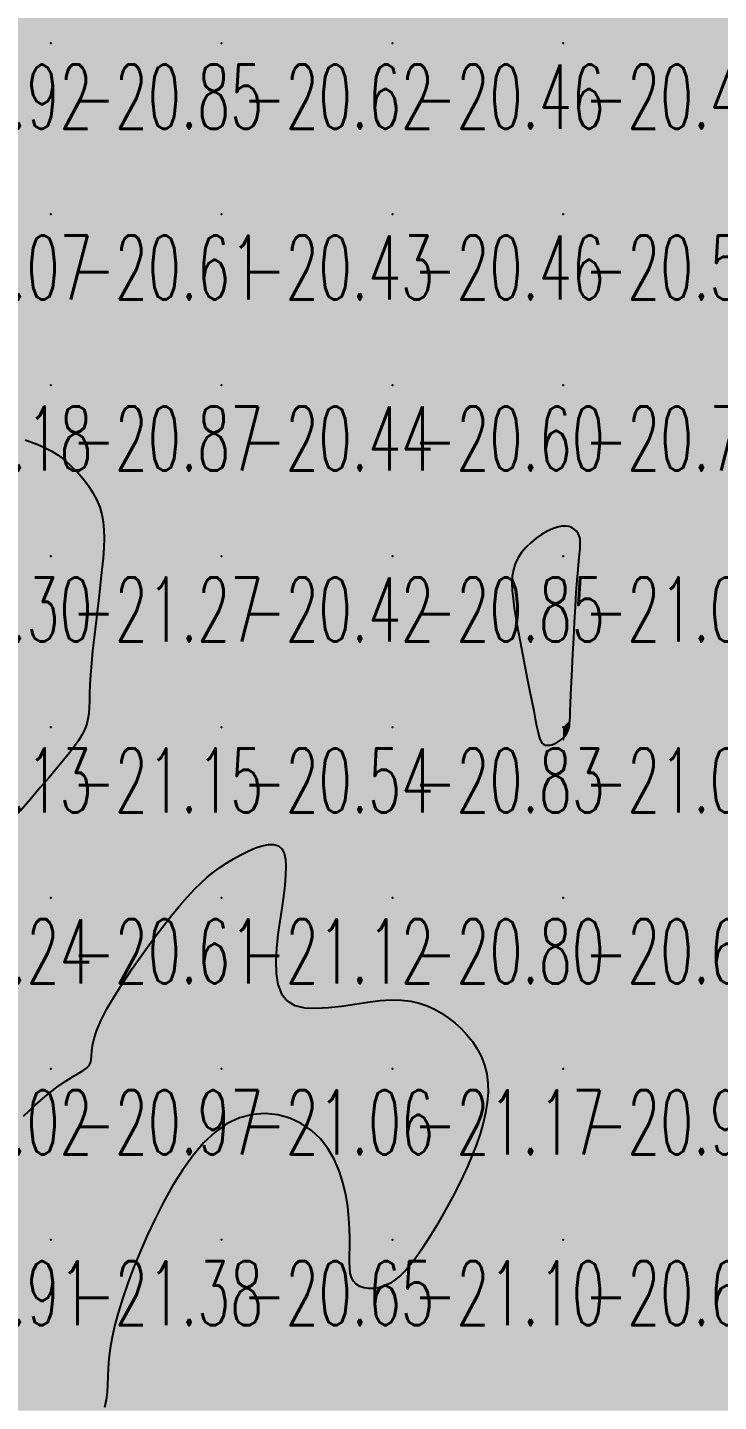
# Model space of a CAD drawing. Header units: millimetres. Extents: x 88261 to 90953, y 390274 to 392322.
# Drawn here: x 89158.9 to 89199.3, y 391157.8 to 391238.2 of the extents above; entities that cross this region are included whole.
import ezdxf
from ezdxf.enums import TextEntityAlignment as Align

# ---------------------------------------------------------------- set-up
doc = ezdxf.new("R2010")
doc.units = ezdxf.units.MM
doc.header["$LTSCALE"] = 25
for name, color, linetype in [('CN_03_00', 7, 'Continuous'), ('COTEAlt', 7, 'Continuous'), ('TN_COLORIAGE', 7, 'Continuous')]:
    doc.layers.add(name, color=color, linetype=linetype)
doc.styles.add('Simplex 1.0', font='Simplex.shx', dxfattribs={"width": 0.99, "height": 2.5})
doc.styles.get("Standard").update_dxf_attribs({"font": 'times.ttf'})

# ---------------------------------------------------------------- blocks, each defined once
blk = doc.blocks.new('COTE')
at = {"color": 0}
blk.add_point((0, 0), dxfattribs=at)
at = {"layer": 'COTEAlt'}
blk.add_attdef('ALT', text='', height=3.75, dxfattribs=at).set_placement((1.25, -1.25), align=Align.TOP_LEFT)

msp = doc.modelspace()

# ---------------------------------------------------------------- linework, layer by layer
at = {"layer": 'CN_03_00', "elevation": -21, "flags": 128}
for points in [[(89158.75, 391214.033), (89159.116, 391213.906), (89159.494, 391213.764), (89159.882, 391213.596), (89160.276, 391213.39), (89160.672, 391213.137), (89161.063, 391212.84), (89161.443, 391212.506), (89161.806, 391212.142), (89162.143, 391211.755), (89162.45, 391211.35), (89162.717, 391210.936), (89162.94, 391210.517), (89163.113, 391210.099), (89163.238, 391209.675), (89163.32, 391209.235), (89163.364, 391208.769), (89163.374, 391208.268), (89163.355, 391207.722), (89163.311, 391207.122), (89163.246, 391206.459), (89163.166, 391205.728), (89163.075, 391204.944), (89162.977, 391204.128), (89162.879, 391203.3), (89162.784, 391202.482), (89162.698, 391201.694), (89162.625, 391200.956), (89162.571, 391200.288), (89162.539, 391199.707), (89162.521, 391199.204), (89162.509, 391198.767), (89162.495, 391198.383), (89162.47, 391198.038), (89162.426, 391197.721), (89162.354, 391197.418), (89162.246, 391197.117), (89162.093, 391196.804), (89161.894, 391196.474), (89161.647, 391196.117), (89161.351, 391195.728), (89161.003, 391195.298), (89160.602, 391194.822), (89160.147, 391194.291), (89159.636, 391193.699), (89159.071, 391193.041), (89158.46, 391192.318)], [(89158.648, 391174.471), (89159.376, 391175.161), (89160.028, 391175.721), (89160.599, 391176.163), (89161.094, 391176.507), (89161.514, 391176.772), (89161.86, 391176.978), (89162.137, 391177.143), (89162.345, 391177.288), (89162.488, 391177.431), (89162.57, 391177.59), (89162.61, 391177.778), (89162.63, 391178.005), (89162.652, 391178.28), (89162.697, 391178.615), (89162.787, 391179.021), (89162.944, 391179.506), (89163.19, 391180.082), (89163.538, 391180.754), (89163.977, 391181.501), (89164.484, 391182.301), (89165.039, 391183.127), (89165.621, 391183.956), (89166.21, 391184.761), (89166.784, 391185.52), (89167.323, 391186.206), (89167.812, 391186.802), (89168.255, 391187.313), (89168.663, 391187.751), (89169.046, 391188.128), (89169.415, 391188.457), (89169.779, 391188.75), (89170.151, 391189.019), (89170.538, 391189.275), (89170.95, 391189.527), (89171.376, 391189.767), (89171.806, 391189.983), (89172.226, 391190.164), (89172.625, 391190.297), (89172.991, 391190.37), (89173.311, 391190.372), (89173.575, 391190.29), (89173.771, 391190.116), (89173.906, 391189.851), (89173.984, 391189.501), (89174.013, 391189.071), (89174, 391188.564), (89173.951, 391187.987), (89173.873, 391187.343), (89173.773, 391186.639), (89173.66, 391185.882), (89173.552, 391185.094), (89173.467, 391184.304), (89173.425, 391183.536), (89173.447, 391182.817), (89173.55, 391182.174), (89173.756, 391181.634), (89174.083, 391181.221), (89174.544, 391180.955), (89175.12, 391180.818), (89175.784, 391180.783), (89176.512, 391180.824), (89177.276, 391180.916), (89178.051, 391181.033), (89178.81, 391181.147), (89179.528, 391181.233), (89180.184, 391181.27), (89180.78, 391181.255), (89181.324, 391181.192), (89181.822, 391181.082), (89182.283, 391180.929), (89182.715, 391180.734), (89183.123, 391180.501), (89183.517, 391180.232), (89183.901, 391179.93), (89184.271, 391179.596), (89184.619, 391179.23), (89184.937, 391178.833), (89185.22, 391178.405), (89185.459, 391177.949), (89185.647, 391177.464), (89185.777, 391176.951), (89185.844, 391176.412), (89185.851, 391175.85), (89185.803, 391175.267), (89185.706, 391174.669), (89185.565, 391174.059), (89185.385, 391173.439), (89185.172, 391172.815), (89184.93, 391172.19), (89184.666, 391171.566), (89184.383, 391170.949), (89184.085, 391170.34), (89183.776, 391169.744), (89183.46, 391169.163), (89183.142, 391168.601), (89182.825, 391168.062), (89182.513, 391167.548), (89182.209, 391167.063), (89181.912, 391166.61), (89181.62, 391166.191), (89181.329, 391165.81), (89181.037, 391165.468), (89180.742, 391165.17), (89180.441, 391164.917), (89180.132, 391164.713), (89179.813, 391164.559), (89179.492, 391164.455), (89179.176, 391164.4), (89178.874, 391164.393), (89178.593, 391164.432), (89178.343, 391164.516), (89178.132, 391164.644), (89177.967, 391164.815), (89177.854, 391165.029), (89177.786, 391165.286), (89177.753, 391165.589), (89177.743, 391165.942), (89177.749, 391166.345), (89177.758, 391166.801), (89177.761, 391167.314), (89177.748, 391167.884), (89177.708, 391168.512), (89177.635, 391169.183), (89177.519, 391169.88), (89177.354, 391170.585), (89177.131, 391171.282), (89176.842, 391171.953), (89176.48, 391172.582), (89176.037, 391173.149), (89175.509, 391173.641), (89174.906, 391174.045), (89174.245, 391174.35), (89173.54, 391174.546), (89172.805, 391174.624), (89172.056, 391174.572), (89171.308, 391174.38), (89170.576, 391174.037), (89169.872, 391173.54), (89169.2, 391172.904), (89168.561, 391172.154), (89167.955, 391171.312), (89167.385, 391170.402), (89166.851, 391169.446), (89166.354, 391168.467), (89165.896, 391167.488), (89165.477, 391166.529), (89165.098, 391165.599), (89164.761, 391164.702), (89164.466, 391163.844), (89164.215, 391163.028), (89164.007, 391162.261), (89163.845, 391161.547), (89163.729, 391160.892), (89163.657, 391160.296), (89163.618, 391159.753), (89163.596, 391159.251), (89163.578, 391158.779), (89163.548, 391158.326), (89163.491, 391157.881), (89163.393, 391157.433)]]:
    msp.add_lwpolyline(points, dxfattribs=at)
msp.add_lwpolyline([(89190.197, 391196.547), (89190.284, 391196.636), (89190.359, 391196.728), (89190.423, 391196.82), (89190.476, 391196.911), (89190.52, 391196.999), (89190.554, 391197.084), (89190.581, 391197.163), (89190.602, 391197.238), (89190.617, 391197.325), (89190.63, 391197.443), (89190.641, 391197.611), (89190.652, 391197.847), (89190.666, 391198.171), (89190.684, 391198.601), (89190.707, 391199.157), (89190.738, 391199.849), (89190.776, 391200.65), (89190.819, 391201.527), (89190.866, 391202.445), (89190.916, 391203.37), (89190.968, 391204.266), (89191.021, 391205.1), (89191.074, 391205.837), (89191.125, 391206.451), (89191.171, 391206.95), (89191.21, 391207.349), (89191.239, 391207.665), (89191.255, 391207.914), (89191.255, 391208.112), (89191.236, 391208.275), (89191.195, 391208.419), (89191.13, 391208.557), (89191.04, 391208.686), (89190.923, 391208.8), (89190.779, 391208.893), (89190.606, 391208.959), (89190.405, 391208.992), (89190.174, 391208.986), (89189.912, 391208.935), (89189.62, 391208.835), (89189.308, 391208.688), (89188.986, 391208.501), (89188.664, 391208.277), (89188.354, 391208.022), (89188.067, 391207.741), (89187.812, 391207.438), (89187.602, 391207.12), (89187.444, 391206.788), (89187.336, 391206.439), (89187.273, 391206.065), (89187.252, 391205.661), (89187.267, 391205.219), (89187.314, 391204.732), (89187.389, 391204.195), (89187.486, 391203.601), (89187.601, 391202.948), (89187.73, 391202.249), (89187.868, 391201.525), (89188.01, 391200.795), (89188.151, 391200.077), (89188.287, 391199.392), (89188.412, 391198.757), (89188.523, 391198.193), (89188.617, 391197.713), (89188.695, 391197.315), (89188.763, 391196.992), (89188.826, 391196.735), (89188.888, 391196.536), (89188.953, 391196.389), (89189.027, 391196.286), (89189.114, 391196.218), (89189.217, 391196.18), (89189.333, 391196.167), (89189.46, 391196.176), (89189.592, 391196.205), (89189.725, 391196.251), (89189.856, 391196.311), (89189.981, 391196.383), (89190.096, 391196.462), (89190.197, 391196.547)], close=True, dxfattribs=at)
at = {"layer": 'TN_COLORIAGE', "color": 223}
for points in [[(89150.249, 391247.239, -20.965), (89150.249, 391237.239, -20.965), (89160.249, 391247.239, -20.965)], [(89150.249, 391237.239, -20.965), (89160.249, 391237.239, -20.965), (89160.249, 391247.239, -20.965)], [(89160.249, 391247.239, -20.197), (89160.249, 391237.239, -20.197), (89170.249, 391247.239, -20.197)], [(89160.249, 391237.239, -20.197), (89170.249, 391237.239, -20.197), (89170.249, 391247.239, -20.197)], [(89170.249, 391247.239, -20.981), (89170.249, 391237.239, -20.981), (89180.249, 391247.239, -20.981)], [(89170.249, 391237.239, -20.981), (89180.249, 391237.239, -20.981), (89180.249, 391247.239, -20.981)], [(89180.249, 391247.239, -20.674), (89180.249, 391237.239, -20.674), (89190.249, 391247.239, -20.674)], [(89180.249, 391237.239, -20.674), (89190.249, 391237.239, -20.674), (89190.249, 391247.239, -20.674)], [(89190.249, 391247.239, -20.092), (89190.249, 391237.239, -20.092), (89200.249, 391247.239, -20.092)], [(89190.249, 391237.239, -20.092), (89200.249, 391237.239, -20.092), (89200.249, 391247.239, -20.092)], [(89150.249, 391231.861, -20.848), (89153.306, 391230.296, -20.848), (89150.249, 391237.239, -20.848), (89160.249, 391237.239, -20.848)], [(89153.306, 391230.296, -20.607), (89151.708, 391227.239, -20.607), (89160.249, 391237.239, -20.607), (89160.249, 391227.239, -20.607)], [(89160.249, 391237.239, -20.625), (89160.249, 391227.239, -20.625), (89170.249, 391237.239, -20.625)], [(89160.249, 391227.239, -20.625), (89170.249, 391227.239, -20.625), (89170.249, 391237.239, -20.625)], [(89170.249, 391237.239, -20.455), (89170.249, 391227.239, -20.455), (89180.249, 391237.239, -20.455)], [(89170.249, 391227.239, -20.455), (89180.249, 391227.239, -20.455), (89180.249, 391237.239, -20.455)], [(89180.249, 391237.239, -20.421), (89180.249, 391227.239, -20.421), (89190.249, 391237.239, -20.421)], [(89180.249, 391227.239, -20.421), (89190.249, 391227.239, -20.421), (89190.249, 391237.239, -20.421)], [(89190.249, 391237.239, -20.296), (89190.249, 391227.239, -20.296), (89200.249, 391237.239, -20.296)], [(89190.249, 391227.239, -20.296), (89200.249, 391227.239, -20.296), (89200.249, 391237.239, -20.296)], [(89151.708, 391227.239, -20.607), (89153.346, 391220.337, -20.607), (89160.249, 391227.239, -20.607)], [(89155.96, 391217.239, -20.607), (89153.346, 391220.337, -20.607), (89160.249, 391217.239, -20.607), (89160.249, 391227.239, -20.607)], [(89160.249, 391227.239, -20.434), (89160.249, 391217.239, -20.434), (89170.249, 391227.239, -20.434)], [(89160.249, 391217.239, -20.434), (89170.249, 391217.239, -20.434), (89170.249, 391227.239, -20.434)], [(89170.249, 391227.239, -20.457), (89170.249, 391217.239, -20.457), (89180.249, 391227.239, -20.457)], [(89170.249, 391217.239, -20.457), (89180.249, 391217.239, -20.457), (89180.249, 391227.239, -20.457)], [(89180.249, 391227.239, -20.534), (89180.249, 391217.239, -20.534), (89190.249, 391227.239, -20.534)], [(89180.249, 391217.239, -20.534), (89190.249, 391217.239, -20.534), (89190.249, 391227.239, -20.534)], [(89190.249, 391227.239, -20.446), (89190.249, 391217.239, -20.446), (89200.249, 391227.239, -20.446)], [(89190.249, 391217.239, -20.446), (89200.249, 391217.239, -20.446), (89200.249, 391227.239, -20.446)], [(89155.96, 391217.239, -20.868), (89157.165, 391214.156, -20.868), (89160.249, 391217.239, -20.868)], [(89160.249, 391213.925, -20.868), (89157.165, 391214.156, -20.868), (89160.249, 391217.239, -20.868)], [(89160.249, 391213.925, -20.445), (89163.494, 391210.485, -20.445), (89160.249, 391217.239, -20.445), (89170.249, 391217.239, -20.445)], [(89163.494, 391210.485, -20.424), (89163.415, 391207.239, -20.424), (89170.249, 391217.239, -20.424), (89170.249, 391207.239, -20.424)], [(89170.249, 391217.239, -20.602), (89170.249, 391207.239, -20.602), (89180.249, 391217.239, -20.602)], [(89170.249, 391207.239, -20.602), (89180.249, 391207.239, -20.602), (89180.249, 391217.239, -20.602)], [(89180.249, 391217.239, -20.752), (89180.249, 391207.239, -20.752), (89190.249, 391217.239, -20.752)], [(89187.018, 391207.239, -20.752), (89190.249, 391209.48, -20.752), (89180.249, 391207.239, -20.752), (89190.249, 391217.239, -20.752)], [(89190.249, 391209.48, -20.479), (89191.459, 391208.449, -20.479), (89190.249, 391217.239, -20.479), (89200.249, 391217.239, -20.479)], [(89191.459, 391208.449, -20.22), (89191.09, 391207.239, -20.22), (89200.249, 391217.239, -20.22), (89200.249, 391207.239, -20.22)], [(89162.322, 391199.313, -20.424), (89163.415, 391207.239, -20.424), (89170.249, 391207.239, -20.424)], [(89162.726, 391197.239, -20.424), (89162.322, 391199.313, -20.424), (89170.249, 391197.239, -20.424), (89170.249, 391207.239, -20.424)], [(89170.249, 391207.239, -20.85), (89170.249, 391197.239, -20.85), (89180.249, 391207.239, -20.85)], [(89170.249, 391197.239, -20.85), (89180.249, 391197.239, -20.85), (89180.249, 391207.239, -20.85)], [(89187.018, 391207.239, -20.829), (89187.292, 391204.282, -20.829), (89180.249, 391207.239, -20.829), (89180.249, 391197.239, -20.829)], [(89190.625, 391197.616, -20.22), (89191.09, 391207.239, -20.22), (89200.249, 391207.239, -20.22)], [(89190.654, 391197.239, -20.22), (89190.625, 391197.616, -20.22), (89200.249, 391197.239, -20.22), (89200.249, 391207.239, -20.22)], [(89188.731, 391197.239, -20.829), (89187.292, 391204.282, -20.829), (89180.249, 391197.239, -20.829)], [(89160.249, 391194.429, -20.543), (89162.726, 391197.239, -20.543), (89160.249, 391187.239, -20.543), (89170.249, 391197.239, -20.543)], [(89167.92, 391187.239, -20.543), (89170.249, 391189.276, -20.543), (89160.249, 391187.239, -20.543), (89170.249, 391197.239, -20.543)], [(89174.316, 391191.306, -20.543), (89170.249, 391189.276, -20.543), (89180.249, 391197.239, -20.543), (89170.249, 391197.239, -20.543)], [(89174.316, 391191.306, -20.8), (89173.936, 391187.239, -20.8), (89180.249, 391197.239, -20.8), (89180.249, 391187.239, -20.8)], [(89188.731, 391197.239, -20.8), (89188.926, 391195.916, -20.8), (89180.249, 391197.239, -20.8), (89180.249, 391187.239, -20.8)], [(89190.249, 391196.404, -20.276), (89190.654, 391197.239, -20.276), (89190.249, 391187.239, -20.276), (89200.249, 391197.239, -20.276)], [(89190.249, 391187.239, -20.276), (89200.249, 391187.239, -20.276), (89200.249, 391197.239, -20.276)], [(89188.926, 391195.916, -20.665), (89190.249, 391196.404, -20.665), (89180.249, 391187.239, -20.665), (89190.249, 391187.239, -20.665)], [(89160.249, 391194.429, -20.615), (89154.098, 391187.239, -20.615), (89160.249, 391187.239, -20.615)], [(89150.705, 391177.695, -20.615), (89154.098, 391187.239, -20.615), (89160.249, 391187.239, -20.615)], [(89154.482, 391177.239, -20.615), (89150.705, 391177.695, -20.615), (89160.249, 391177.239, -20.615), (89160.249, 391187.239, -20.615)], [(89162.013, 391179.004, -20.615), (89167.92, 391187.239, -20.615), (89160.249, 391177.239, -20.615), (89160.249, 391187.239, -20.615)], [(89172.579, 391179.569, -20.8), (89173.936, 391187.239, -20.8), (89180.249, 391187.239, -20.8)], [(89172.579, 391179.569, -20.8), (89180.249, 391181.811, -20.8), (89180.249, 391187.239, -20.8)], [(89180.249, 391181.811, -20.665), (89183.596, 391180.586, -20.665), (89180.249, 391187.239, -20.665), (89190.249, 391187.239, -20.665)], [(89186.473, 391177.239, -20.665), (89183.596, 391180.586, -20.665), (89190.249, 391177.239, -20.665), (89190.249, 391187.239, -20.665)], [(89190.249, 391187.239, -20.249), (89190.249, 391177.239, -20.249), (89200.249, 391187.239, -20.249)], [(89190.249, 391177.239, -20.249), (89200.249, 391177.239, -20.249), (89200.249, 391187.239, -20.249)], [(89163.166, 391177.239, -20.975), (89162.013, 391179.004, -20.975), (89160.249, 391177.239, -20.975)], [(89154.482, 391177.239, -20.914), (89150.249, 391175.484, -20.914), (89160.249, 391177.239, -20.914), (89150.249, 391167.239, -20.914)], [(89160.249, 391176.623, -20.914), (89152.097, 391167.239, -20.914), (89160.249, 391177.239, -20.914), (89150.249, 391167.239, -20.914)], [(89163.166, 391177.239, -20.975), (89160.249, 391176.623, -20.975), (89160.249, 391177.239, -20.975)], [(89185.174, 391172.165, -20.641), (89182.414, 391167.239, -20.641), (89190.249, 391177.239, -20.641), (89190.249, 391167.239, -20.641)], [(89185.174, 391172.165, -20.898), (89186.473, 391177.239, -20.898), (89190.249, 391177.239, -20.898)], [(89190.249, 391177.239, -20.084), (89190.249, 391167.239, -20.084), (89200.249, 391177.239, -20.084)], [(89190.249, 391167.239, -20.084), (89200.249, 391167.239, -20.084), (89200.249, 391177.239, -20.084)], [(89170.249, 391175.752, -20.652), (89165.475, 391167.239, -20.652), (89170.249, 391167.239, -20.652)], [(89170.249, 391175.752, -20.652), (89176.986, 391173.976, -20.652), (89170.249, 391167.239, -20.652)], [(89178.03, 391167.239, -20.652), (89176.986, 391173.976, -20.652), (89170.249, 391167.239, -20.652)], [(89163.227, 391160.218, -20.652), (89165.475, 391167.239, -20.652), (89170.249, 391167.239, -20.652)], [(89163.991, 391157.239, -20.652), (89163.227, 391160.218, -20.652), (89170.249, 391157.239, -20.652), (89170.249, 391167.239, -20.652)], [(89177.381, 391164.372, -20.652), (89178.03, 391167.239, -20.652), (89170.249, 391157.239, -20.652), (89170.249, 391167.239, -20.652)], [(89180.249, 391164.166, -20.641), (89182.414, 391167.239, -20.641), (89180.249, 391157.239, -20.641), (89190.249, 391167.239, -20.641)], [(89180.249, 391157.239, -20.641), (89190.249, 391157.239, -20.641), (89190.249, 391167.239, -20.641)], [(89190.249, 391167.239, -20.206), (89190.249, 391157.239, -20.206), (89200.249, 391167.239, -20.206)], [(89190.249, 391157.239, -20.206), (89200.249, 391157.239, -20.206), (89200.249, 391167.239, -20.206)], [(89180.249, 391164.166, -20.753), (89177.381, 391164.372, -20.753), (89180.249, 391157.239, -20.753), (89170.249, 391157.239, -20.753)]]:
    msp.add_solid(points, dxfattribs=at)
at = {"layer": 'TN_COLORIAGE', "color": 233}
for points in [[(89150.249, 391207.239, -21), (89157.165, 391214.156, -21), (89160.249, 391207.239, -21), (89160.249, 391213.925, -21)], [(89163.494, 391210.485, -21.267), (89160.249, 391213.925, -21.267), (89160.249, 391207.239, -21.267)], [(89163.415, 391207.239, -21.267), (89163.494, 391210.485, -21.267), (89160.249, 391207.239, -21.267)], [(89190.249, 391209.48, -21.072), (89187.018, 391207.239, -21.072), (89190.249, 391207.239, -21.072)], [(89191.459, 391208.449, -21.072), (89190.249, 391209.48, -21.072), (89190.249, 391207.239, -21.072)], [(89191.09, 391207.239, -21.072), (89191.459, 391208.449, -21.072), (89190.249, 391207.239, -21.072)], [(89150.249, 391207.239, -21.267), (89150.249, 391197.239, -21.267), (89160.249, 391207.239, -21.267)], [(89150.249, 391197.239, -21.267), (89160.249, 391197.239, -21.267), (89160.249, 391207.239, -21.267)], [(89160.249, 391207.239, -21), (89163.415, 391207.239, -21), (89160.249, 391197.239, -21), (89162.322, 391199.313, -21)], [(89187.292, 391204.282, -21.072), (89187.018, 391207.239, -21.072), (89190.249, 391207.239, -21.072)], [(89190.249, 391207.239, -21), (89187.292, 391204.282, -21), (89190.249, 391197.239, -21), (89188.731, 391197.239, -21)], [(89190.249, 391207.239, -21), (89191.09, 391207.239, -21), (89190.249, 391197.239, -21), (89190.625, 391197.616, -21)], [(89162.322, 391199.313, -21.151), (89162.726, 391197.239, -21.151), (89160.249, 391197.239, -21.151)], [(89190.625, 391197.616, -21.031), (89190.654, 391197.239, -21.031), (89190.249, 391197.239, -21.031)], [(89150.249, 391197.239, -21.151), (89150.249, 391187.239, -21.151), (89160.249, 391197.239, -21.151)], [(89150.249, 391187.239, -21), (89154.098, 391187.239, -21), (89160.249, 391197.239, -21), (89160.249, 391194.429, -21)], [(89162.726, 391197.239, -21.151), (89160.249, 391194.429, -21.151), (89160.249, 391197.239, -21.151)], [(89188.926, 391195.916, -21.031), (89188.731, 391197.239, -21.031), (89190.249, 391197.239, -21.031)], [(89190.249, 391196.404, -21.031), (89188.926, 391195.916, -21.031), (89190.249, 391197.239, -21.031)], [(89190.654, 391197.239, -21.031), (89190.249, 391196.404, -21.031), (89190.249, 391197.239, -21.031)], [(89170.249, 391189.276, -21.117), (89174.316, 391191.306, -21.117), (89170.249, 391187.239, -21.117)], [(89173.936, 391187.239, -21.117), (89174.316, 391191.306, -21.117), (89170.249, 391187.239, -21.117)], [(89170.249, 391189.276, -21.117), (89167.92, 391187.239, -21.117), (89170.249, 391187.239, -21.117)], [(89167.92, 391187.239, -21.117), (89162.013, 391179.004, -21.117), (89170.249, 391187.239, -21.117)], [(89170.249, 391187.239, -21), (89162.013, 391179.004, -21), (89170.249, 391177.239, -21), (89163.166, 391177.239, -21)], [(89170.249, 391187.239, -21), (89173.936, 391187.239, -21), (89170.249, 391177.239, -21), (89172.579, 391179.569, -21)], [(89180.249, 391177.239, -21), (89180.249, 391181.811, -21), (89170.249, 391177.239, -21), (89172.579, 391179.569, -21)], [(89183.596, 391180.586, -21.169), (89180.249, 391181.811, -21.169), (89180.249, 391177.239, -21.169)], [(89183.596, 391180.586, -21.169), (89186.473, 391177.239, -21.169), (89180.249, 391177.239, -21.169)], [(89160.249, 391167.239, -21), (89160.249, 391176.623, -21), (89170.249, 391177.239, -21), (89163.166, 391177.239, -21)], [(89160.249, 391167.239, -21), (89165.475, 391167.239, -21), (89170.249, 391177.239, -21), (89170.249, 391175.752, -21)], [(89180.249, 391177.239, -21), (89176.986, 391173.976, -21), (89170.249, 391177.239, -21), (89170.249, 391175.752, -21)], [(89180.249, 391177.239, -21), (89176.986, 391173.976, -21), (89180.249, 391167.239, -21), (89178.03, 391167.239, -21)], [(89180.249, 391177.239, -21), (89186.473, 391177.239, -21), (89180.249, 391167.239, -21), (89185.174, 391172.165, -21)], [(89152.097, 391167.239, -21.381), (89160.249, 391176.623, -21.381), (89160.249, 391167.239, -21.381)], [(89182.414, 391167.239, -21.099), (89185.174, 391172.165, -21.099), (89180.249, 391167.239, -21.099)], [(89152.097, 391167.239, -21.381), (89151.33, 391158.32, -21.381), (89160.249, 391167.239, -21.381)], [(89160.249, 391167.239, -21), (89151.33, 391158.32, -21), (89160.249, 391157.239, -21), (89152.632, 391157.239, -21)], [(89160.249, 391167.239, -21), (89165.475, 391167.239, -21), (89160.249, 391157.239, -21), (89163.227, 391160.218, -21)], [(89178.03, 391167.239, -21.099), (89177.381, 391164.372, -21.099), (89180.249, 391167.239, -21.099)], [(89177.381, 391164.372, -21.099), (89180.249, 391164.166, -21.099), (89180.249, 391167.239, -21.099)], [(89182.414, 391167.239, -21.099), (89180.249, 391164.166, -21.099), (89180.249, 391167.239, -21.099)], [(89163.227, 391160.218, -21.148), (89163.991, 391157.239, -21.148), (89160.249, 391157.239, -21.148)]]:
    msp.add_solid(points, dxfattribs=at)

# ---------------------------------------------------------------- block references
at = {"layer": 'COTEAlt'}
ref = msp.add_blockref('COTE', (89150.249, 391237.239), dxfattribs=at)
ref.add_attrib('ALT', '-20.92', dxfattribs={"height": 3.75, "style": 'Simplex 1.0', "width": 0.6}).set_placement((89151.499, 391235.989), align=Align.TOP_LEFT)
ref = msp.add_blockref('COTE', (89160.249, 391237.239), dxfattribs=at)
ref.add_attrib('ALT', '-20.85', dxfattribs={"height": 3.75, "style": 'Simplex 1.0', "width": 0.6}).set_placement((89161.499, 391235.989), align=Align.TOP_LEFT)
ref = msp.add_blockref('COTE', (89170.249, 391237.239), dxfattribs=at)
ref.add_attrib('ALT', '-20.62', dxfattribs={"height": 3.75, "style": 'Simplex 1.0', "width": 0.6}).set_placement((89171.499, 391235.989), align=Align.TOP_LEFT)
ref = msp.add_blockref('COTE', (89180.249, 391237.239), dxfattribs=at)
ref.add_attrib('ALT', '-20.46', dxfattribs={"height": 3.75, "style": 'Simplex 1.0', "width": 0.6}).set_placement((89181.499, 391235.989), align=Align.TOP_LEFT)
ref = msp.add_blockref('COTE', (89190.249, 391237.239), dxfattribs=at)
ref.add_attrib('ALT', '-20.42', dxfattribs={"height": 3.75, "style": 'Simplex 1.0', "width": 0.6}).set_placement((89191.499, 391235.989), align=Align.TOP_LEFT)
ref = msp.add_blockref('COTE', (89150.249, 391227.239), dxfattribs=at)
ref.add_attrib('ALT', '-21.07', dxfattribs={"height": 3.75, "style": 'Simplex 1.0', "width": 0.6}).set_placement((89151.499, 391225.989), align=Align.TOP_LEFT)
ref = msp.add_blockref('COTE', (89160.249, 391227.239), dxfattribs=at)
ref.add_attrib('ALT', '-20.61', dxfattribs={"height": 3.75, "style": 'Simplex 1.0', "width": 0.6}).set_placement((89161.499, 391225.989), align=Align.TOP_LEFT)
ref = msp.add_blockref('COTE', (89170.249, 391227.239), dxfattribs=at)
ref.add_attrib('ALT', '-20.43', dxfattribs={"height": 3.75, "style": 'Simplex 1.0', "width": 0.6}).set_placement((89171.499, 391225.989), align=Align.TOP_LEFT)
ref = msp.add_blockref('COTE', (89180.249, 391227.239), dxfattribs=at)
ref.add_attrib('ALT', '-20.46', dxfattribs={"height": 3.75, "style": 'Simplex 1.0', "width": 0.6}).set_placement((89181.499, 391225.989), align=Align.TOP_LEFT)
ref = msp.add_blockref('COTE', (89190.249, 391227.239), dxfattribs=at)
ref.add_attrib('ALT', '-20.53', dxfattribs={"height": 3.75, "style": 'Simplex 1.0', "width": 0.6}).set_placement((89191.499, 391225.989), align=Align.TOP_LEFT)
ref = msp.add_blockref('COTE', (89150.249, 391217.239), dxfattribs=at)
ref.add_attrib('ALT', '-21.18', dxfattribs={"height": 3.75, "style": 'Simplex 1.0', "width": 0.6}).set_placement((89151.499, 391215.989), align=Align.TOP_LEFT)
ref = msp.add_blockref('COTE', (89160.249, 391217.239), dxfattribs=at)
ref.add_attrib('ALT', '-20.87', dxfattribs={"height": 3.75, "style": 'Simplex 1.0', "width": 0.6}).set_placement((89161.499, 391215.989), align=Align.TOP_LEFT)
ref = msp.add_blockref('COTE', (89170.249, 391217.239), dxfattribs=at)
ref.add_attrib('ALT', '-20.44', dxfattribs={"height": 3.75, "style": 'Simplex 1.0', "width": 0.6}).set_placement((89171.499, 391215.989), align=Align.TOP_LEFT)
ref = msp.add_blockref('COTE', (89180.249, 391217.239), dxfattribs=at)
ref.add_attrib('ALT', '-20.60', dxfattribs={"height": 3.75, "style": 'Simplex 1.0', "width": 0.6}).set_placement((89181.499, 391215.989), align=Align.TOP_LEFT)
ref = msp.add_blockref('COTE', (89190.249, 391217.239), dxfattribs=at)
ref.add_attrib('ALT', '-20.75', dxfattribs={"height": 3.75, "style": 'Simplex 1.0', "width": 0.6}).set_placement((89191.499, 391215.989), align=Align.TOP_LEFT)
ref = msp.add_blockref('COTE', (89150.249, 391207.239), dxfattribs=at)
ref.add_attrib('ALT', '-21.30', dxfattribs={"height": 3.75, "style": 'Simplex 1.0', "width": 0.6}).set_placement((89151.499, 391205.989), align=Align.TOP_LEFT)
ref = msp.add_blockref('COTE', (89160.249, 391207.239), dxfattribs=at)
ref.add_attrib('ALT', '-21.27', dxfattribs={"height": 3.75, "style": 'Simplex 1.0', "width": 0.6}).set_placement((89161.499, 391205.989), align=Align.TOP_LEFT)
ref = msp.add_blockref('COTE', (89170.249, 391207.239), dxfattribs=at)
ref.add_attrib('ALT', '-20.42', dxfattribs={"height": 3.75, "style": 'Simplex 1.0', "width": 0.6}).set_placement((89171.499, 391205.989), align=Align.TOP_LEFT)
ref = msp.add_blockref('COTE', (89180.249, 391207.239), dxfattribs=at)
ref.add_attrib('ALT', '-20.85', dxfattribs={"height": 3.75, "style": 'Simplex 1.0', "width": 0.6}).set_placement((89181.499, 391205.989), align=Align.TOP_LEFT)
ref = msp.add_blockref('COTE', (89190.249, 391207.239), dxfattribs=at)
ref.add_attrib('ALT', '-21.07', dxfattribs={"height": 3.75, "style": 'Simplex 1.0', "width": 0.6}).set_placement((89191.499, 391205.989), align=Align.TOP_LEFT)
ref = msp.add_blockref('COTE', (89150.249, 391197.239), dxfattribs=at)
ref.add_attrib('ALT', '-21.13', dxfattribs={"height": 3.75, "style": 'Simplex 1.0', "width": 0.6}).set_placement((89151.499, 391195.989), align=Align.TOP_LEFT)
ref = msp.add_blockref('COTE', (89160.249, 391197.239), dxfattribs=at)
ref.add_attrib('ALT', '-21.15', dxfattribs={"height": 3.75, "style": 'Simplex 1.0', "width": 0.6}).set_placement((89161.499, 391195.989), align=Align.TOP_LEFT)
ref = msp.add_blockref('COTE', (89170.249, 391197.239), dxfattribs=at)
ref.add_attrib('ALT', '-20.54', dxfattribs={"height": 3.75, "style": 'Simplex 1.0', "width": 0.6}).set_placement((89171.499, 391195.989), align=Align.TOP_LEFT)
ref = msp.add_blockref('COTE', (89180.249, 391197.239), dxfattribs=at)
ref.add_attrib('ALT', '-20.83', dxfattribs={"height": 3.75, "style": 'Simplex 1.0', "width": 0.6}).set_placement((89181.499, 391195.989), align=Align.TOP_LEFT)
ref = msp.add_blockref('COTE', (89190.249, 391197.239), dxfattribs=at)
ref.add_attrib('ALT', '-21.03', dxfattribs={"height": 3.75, "style": 'Simplex 1.0', "width": 0.6}).set_placement((89191.499, 391195.989), align=Align.TOP_LEFT)
ref = msp.add_blockref('COTE', (89150.249, 391187.239), dxfattribs=at)
ref.add_attrib('ALT', '-21.24', dxfattribs={"height": 3.75, "style": 'Simplex 1.0', "width": 0.6}).set_placement((89151.499, 391185.989), align=Align.TOP_LEFT)
ref = msp.add_blockref('COTE', (89160.249, 391187.239), dxfattribs=at)
ref.add_attrib('ALT', '-20.61', dxfattribs={"height": 3.75, "style": 'Simplex 1.0', "width": 0.6}).set_placement((89161.499, 391185.989), align=Align.TOP_LEFT)
ref = msp.add_blockref('COTE', (89170.249, 391187.239), dxfattribs=at)
ref.add_attrib('ALT', '-21.12', dxfattribs={"height": 3.75, "style": 'Simplex 1.0', "width": 0.6}).set_placement((89171.499, 391185.989), align=Align.TOP_LEFT)
ref = msp.add_blockref('COTE', (89180.249, 391187.239), dxfattribs=at)
ref.add_attrib('ALT', '-20.80', dxfattribs={"height": 3.75, "style": 'Simplex 1.0', "width": 0.6}).set_placement((89181.499, 391185.989), align=Align.TOP_LEFT)
ref = msp.add_blockref('COTE', (89190.249, 391187.239), dxfattribs=at)
ref.add_attrib('ALT', '-20.66', dxfattribs={"height": 3.75, "style": 'Simplex 1.0', "width": 0.6}).set_placement((89191.499, 391185.989), align=Align.TOP_LEFT)
ref = msp.add_blockref('COTE', (89150.249, 391177.239), dxfattribs=at)
ref.add_attrib('ALT', '-21.02', dxfattribs={"height": 3.75, "style": 'Simplex 1.0', "width": 0.6}).set_placement((89151.499, 391175.989), align=Align.TOP_LEFT)
ref = msp.add_blockref('COTE', (89160.249, 391177.239), dxfattribs=at)
ref.add_attrib('ALT', '-20.97', dxfattribs={"height": 3.75, "style": 'Simplex 1.0', "width": 0.6}).set_placement((89161.499, 391175.989), align=Align.TOP_LEFT)
ref = msp.add_blockref('COTE', (89170.249, 391177.239), dxfattribs=at)
ref.add_attrib('ALT', '-21.06', dxfattribs={"height": 3.75, "style": 'Simplex 1.0', "width": 0.6}).set_placement((89171.499, 391175.989), align=Align.TOP_LEFT)
ref = msp.add_blockref('COTE', (89180.249, 391177.239), dxfattribs=at)
ref.add_attrib('ALT', '-21.17', dxfattribs={"height": 3.75, "style": 'Simplex 1.0', "width": 0.6}).set_placement((89181.499, 391175.989), align=Align.TOP_LEFT)
ref = msp.add_blockref('COTE', (89190.249, 391177.239), dxfattribs=at)
ref.add_attrib('ALT', '-20.90', dxfattribs={"height": 3.75, "style": 'Simplex 1.0', "width": 0.6}).set_placement((89191.499, 391175.989), align=Align.TOP_LEFT)
ref = msp.add_blockref('COTE', (89150.249, 391167.239), dxfattribs=at)
ref.add_attrib('ALT', '-20.91', dxfattribs={"height": 3.75, "style": 'Simplex 1.0', "width": 0.6}).set_placement((89151.499, 391165.989), align=Align.TOP_LEFT)
ref = msp.add_blockref('COTE', (89160.249, 391167.239), dxfattribs=at)
ref.add_attrib('ALT', '-21.38', dxfattribs={"height": 3.75, "style": 'Simplex 1.0', "width": 0.6}).set_placement((89161.499, 391165.989), align=Align.TOP_LEFT)
ref = msp.add_blockref('COTE', (89170.249, 391167.239), dxfattribs=at)
ref.add_attrib('ALT', '-20.65', dxfattribs={"height": 3.75, "style": 'Simplex 1.0', "width": 0.6}).set_placement((89171.499, 391165.989), align=Align.TOP_LEFT)
ref = msp.add_blockref('COTE', (89180.249, 391167.239), dxfattribs=at)
ref.add_attrib('ALT', '-21.10', dxfattribs={"height": 3.75, "style": 'Simplex 1.0', "width": 0.6}).set_placement((89181.499, 391165.989), align=Align.TOP_LEFT)
ref = msp.add_blockref('COTE', (89190.249, 391167.239), dxfattribs=at)
ref.add_attrib('ALT', '-20.64', dxfattribs={"height": 3.75, "style": 'Simplex 1.0', "width": 0.6}).set_placement((89191.499, 391165.989), align=Align.TOP_LEFT)

doc.saveas('drawing.dxf')
